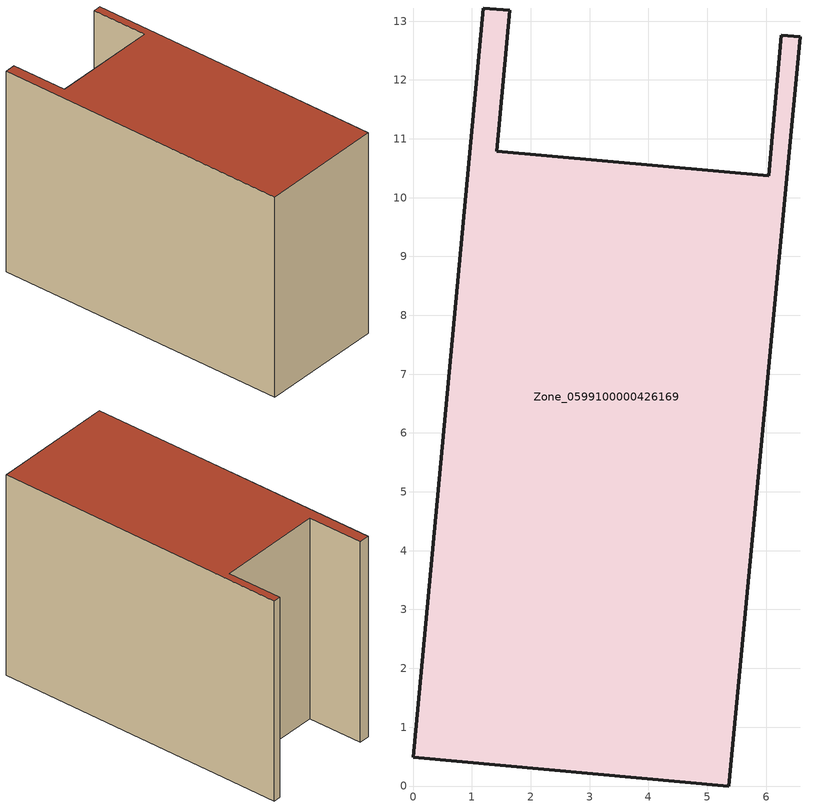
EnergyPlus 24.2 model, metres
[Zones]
Zone_0599100000426169
 floor ground (C_G): 6.04,10.37 6.26,12.76 6.58,12.73 5.36,0 0,0.49 1.19,13.22 1.64,13.18 1.42,10.79 z0
 wall outside (C_F): 5.36,0 6.58,12.73 6.26,12.76 6.04,10.37 1.42,10.79 1.64,13.18 1.19,13.22 0,0.49 5.36,0 z0:8.91
 roof outside (C_R): 1.19,13.22 0,0.49 5.36,0 6.58,12.73 6.26,12.76 6.04,10.37 1.42,10.79 1.64,13.18 z8.91
[BUILDING]
Pand.0599100000426169: North Axis=0; Terrain=City; Loads Convergence Tolerance Value=0.04; Temperature Convergence Tolerance Value=0.4; Solar Distribution=FullExterior; Maximum Number of Warmup Days=25; Minimum Number of Warmup Days=1
[Site:Location]
Rotterdam.The.Hague.AP_ZH_NLD Design_Conditions: Latitude=51.96; Longitude=4.45; Time Zone=1; Elevation=-4.5
[SITE:GROUNDTEMPERATURE:BUILDINGSURFACE]
18, 18, 18, 18, 18, 18, 18, 18, 18, 18, 18, 18
[MATERIAL] Thermal Absorptance=0.9; Solar Absorptance=0.7; Visible Absorptance=0.7
Name | Roughness | Thickness | Conductivity | Density | Specific Heat
G.TI.2006-2014 | MediumSmooth | 0.15 | 0.06 | 540 | 1210
F.TI.2006-2014 | Rough | 0.3 | 0.12 | 1920 | 840
R.TI.2006-2014 | MediumRough | 0.2 | 0.08 | 1500 | 1000
[CONSTRUCTION]
C_G: G.TI.2006-2014
C_F: F.TI.2006-2014
C_R: R.TI.2006-2014
[ZONE]
Zone_0599100000426169: Type=1; Multiplier=1; Ceiling Height=Autocalculate; Volume=Autocalculate; Floor Area=autocalculate; Part of Total Floor Area=Yes
[ZONEINFILTRATION:DESIGNFLOWRATE]
Infil_Zone_0599100000426169: Zone or ZoneList or Space or SpaceList=Zone_0599100000426169; Schedule=AlwaysOn; Design Flow Rate Calculation Method=Flow/Area; Flow Rate per Floor Area=0.0015; Constant Term Coefficient=1; Temperature Term Coefficient=0; Velocity Term Coefficient=0; Velocity Squared Term Coefficient=0
[HVACTEMPLATE:ZONE:IDEALLOADSAIRSYSTEM]
Zone_0599100000426169: Maximum Heating Supply Air Temperature=50; Minimum Cooling Supply Air Temperature=13; Maximum Heating Supply Air Humidity Ratio=0.0156; Minimum Cooling Supply Air Humidity Ratio=0.0077; Heating Limit=NoLimit; Cooling Limit=NoLimit; Dehumidification Control Type=ConstantSensibleHeatRatio; Cooling Sensible Heat Ratio=0.7; Dehumidification Setpoint=60; Humidification Control Type=None; Humidification Setpoint=30; Outdoor Air Method=None; Outdoor Air Flow Rate per Person=0.00944; Outdoor Air Flow Rate per Zone Floor Area=0; Outdoor Air Flow Rate per Zone=0; Demand Controlled Ventilation Type=None; Outdoor Air Economizer Type=NoEconomizer; Heat Recovery Type=None; Sensible Heat Recovery Effectiveness=0.7; Latent Heat Recovery Effectiveness=0.65
[ZONECONTROL:THERMOSTAT]
ThermostatControl_Zone_0599100000426169: Zone or ZoneList=Zone_0599100000426169; Control Type Schedule=DualSetpointControlType; Control 1=Thermostat_Zone_0599100000426169; Temperature Difference Between Cutout And Setpoint=0
[THERMOSTATSETPOINT:DUALSETPOINT]
Thermostat_Zone_0599100000426169: Heating Setpoint Temperature Schedule=HeatingSetpoint_Zone_0599100000426169; Cooling Setpoint Temperature Schedule=CoolingSetpoint_Zone_0599100000426169
[SCHEDULE:COMPACT]
HeatingSetpoint_Zone_0599100000426169: Through: 12/31, For: AllDays, Until: 24:00, 21
CoolingSetpoint_Zone_0599100000426169: Through: 12/31, For: AllDays, Until: 24:00, 24
DualSetpointControlType: Through: 12/31, For: AllDays, Until: 24:00, 4
AlwaysOn: Through: 12/31, For: AllDays, Until: 24:00, 1
